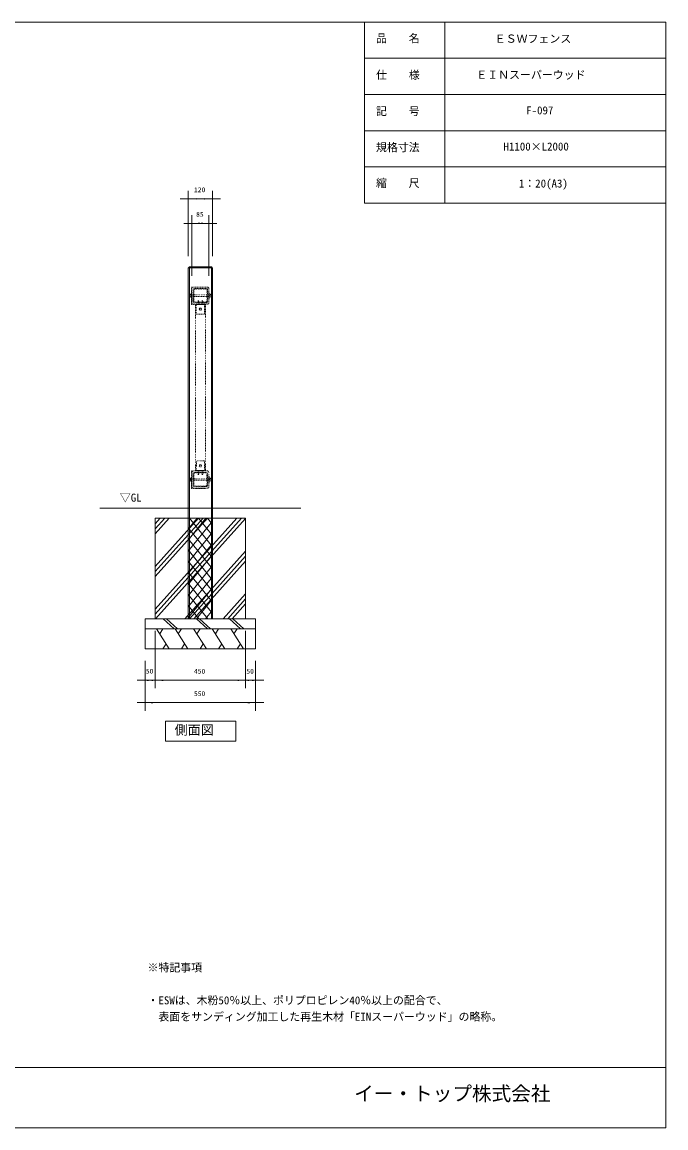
# Model space of a CAD drawing. Units: millimetres, scale not verified. Extents: x -3900 to 3900, y -2750 to 2750.
# Drawn here: x 697 to 3900, y -2750 to 2750 of the extents above; entities that cross this region are included whole.
import ezdxf
from ezdxf.enums import TextEntityAlignment as Align

# ---------------------------------------------------------------- set-up
doc = ezdxf.new("R2010")
doc.units = ezdxf.units.MM
doc.header["$LTSCALE"] = 20
doc.linetypes.add('USER5', pattern=[0.208282, 0.069427, -0.138855])
doc.layers.add('0-1_IMPORTED', color=30, linetype='Continuous', lineweight=18)
doc.styles.add('ＭＳ ゴシック', font='')
doc.styles.get('ＭＳ ゴシック').set_extended_font_data('MS Gothic')

msp = doc.modelspace()

# ---------------------------------------------------------------- linework, layer by layer
at = {"layer": '0-1_IMPORTED'}
for p, q in [((2400, 2750), (2400, 1850)), ((2800, 2750), (2800, 1850)), ((3900, 2570), (2400, 2570)), ((3900, 2390), (2400, 2390)), ((3900, 2210), (2400, 2210)), ((3900, 2030), (2400, 2030)), ((3900, 1850), (2400, 1850)), ((1524, 1527.44), (1644, 1527.44)), ((1529, 1532.44), (1529, -217.56)), ((1639, 1532.44), (1639, -217.56)), ((2084, 332.44), (1084, 332.44)), ((1359, 17.69), (1597.27, 282.44)), ((1359, 42.44), (1575, 282.44)), ((1359, -7.06), (1619.55, 282.44)), ((1359, -194.44), (1788.19, 282.44)), ((1359, -169.69), (1765.92, 282.44)), ((1359, 205.08), (1428.63, 282.44)), ((1359, 254.57), (1384.08, 282.44)), ((1359, 229.82), (1406.35, 282.44)), ((1360.47, -217.56), (1809, 280.81)), ((1524, 228.24), (1567.36, 282.44)), ((1524, 173), (1611.55, 282.44)), ((1644, 140.43), (1530.39, 282.44)), ((1644, 195.67), (1574.58, 282.44)), ((1644, 250.91), (1618.78, 282.44)), ((1524, 117.76), (1644, 267.76)), ((1644, 85.19), (1524, 235.19)), ((1524, 62.52), (1644, 212.52)), ((1644, 29.94), (1524, 179.94)), ((1506.84, -217.56), (1809, 118.18)), ((1524, 7.27), (1644, 157.27)), ((1644, -25.3), (1524, 124.7)), ((1524, -47.97), (1644, 102.03)), ((1644, -80.54), (1524, 69.46)), ((1529.11, -217.56), (1809, 93.43)), ((1551.39, -217.56), (1809, 68.68)), ((1524, -103.21), (1644, 46.79)), ((1644, -135.78), (1524, 14.22)), ((1524, -158.45), (1644, -8.45)), ((1644, -191.03), (1524, -41.03)), ((1524, -213.7), (1644, -63.7)), ((1621.03, -217.56), (1524, -96.27)), ((1697.76, -217.56), (1809, -93.96)), ((1576.84, -217.56), (1524, -151.51)), ((1565.1, -217.56), (1644, -118.94)), ((1720.03, -217.56), (1809, -118.7)), ((1742.3, -217.56), (1809, -143.45)), ((1399.04, -217.38), (1454.04, -267.38)), ((1414.6, -217.38), (1469.6, -267.38)), ((1532.64, -217.56), (1524, -206.76)), ((1564.04, -217.38), (1619.04, -267.38)), ((1579.6, -217.38), (1634.6, -267.38)), ((1609.3, -217.56), (1644, -174.18)), ((1729.04, -217.38), (1784.04, -267.38)), ((1744.6, -217.38), (1799.6, -267.38)), ((1429.04, -367.44), (1365.53, -267.44)), ((1381.41, -292.44), (1397.29, -267.44)), ((1521.44, -367.44), (1457.93, -267.44)), ((1473.81, -292.44), (1489.69, -267.44)), ((1613.84, -367.44), (1550.33, -267.44)), ((1566.21, -292.44), (1582.09, -267.44)), ((1706.24, -367.44), (1642.73, -267.44)), ((1658.61, -292.44), (1674.49, -267.44)), ((1798.64, -367.44), (1735.13, -267.44)), ((1751.01, -292.44), (1766.89, -267.44)), ((1413.16, -342.44), (1397.29, -367.44)), ((1505.56, -342.44), (1489.69, -367.44)), ((1597.96, -342.44), (1582.09, -367.44)), ((1690.36, -342.44), (1674.49, -367.44)), ((1782.76, -342.44), (1766.89, -367.44)), ((-3900, -2450), (3900, -2450))]:
    msp.add_line(p, q, dxfattribs=at)
at = {"layer": '0-1_IMPORTED', "color": 1}
for p, q in [((1484, 1871), (1524, 1871)), ((1524, 1585.96), (1524, 1911)), ((1524, 1871), (1644, 1871)), ((1644, 1585.96), (1644, 1911)), ((1644, 1871), (1684, 1871)), ((1541.5, 1487.44), (1541.5, 1789)), ((1626.5, 1487.44), (1626.5, 1789)), ((1501.5, 1749), (1541.5, 1749)), ((1541.5, 1749), (1626.5, 1749)), ((1626.5, 1749), (1666.5, 1749)), ((1359, -277.56), (1359, -563.56)), ((1359, -277.56), (1359, -563.56)), ((1809, -277.56), (1809, -563.56)), ((1809, -277.56), (1809, -563.56)), ((1309, -427.56), (1309, -563.56)), ((1309, -427.56), (1309, -675)), ((1859, -427.56), (1859, -563.56)), ((1859, -427.56), (1859, -675)), ((1269, -523.56), (1309, -523.56)), ((1309, -523.56), (1359, -523.56)), ((1319, -523.56), (1359, -523.56)), ((1359, -523.56), (1399, -523.56)), ((1359, -523.56), (1809, -523.56)), ((1769, -523.56), (1809, -523.56)), ((1809, -523.56), (1849, -523.56)), ((1809, -523.56), (1859, -523.56)), ((1859, -523.56), (1899, -523.56)), ((1309, -635), (1269, -635)), ((1859, -635), (1309, -635)), ((1899, -635), (1859, -635))]:
    msp.add_line(p, q, dxfattribs=at)
at = {"layer": '0-1_IMPORTED', "linetype": 'USER5'}
for p, q in [((1532.5, 1393.68), (1538, 1393.68)), ((1532.5, 1386.2), (1538, 1386.2)), ((1540, 1413.94), (1541.5, 1412.44)), ((1632.29, 1389.94), (1628.71, 1389.94)), ((1633, 1383.93), (1633, 1395.95)), ((1540, 1364.94), (1541.5, 1366.44)), ((1540, 1358.94), (1541.5, 1357.44)), ((1541.5, 1347.44), (1540, 1347.44)), ((1564, 1345.44), (1604, 1345.44)), ((1572.19, 1361.44), (1574, 1369.35)), ((1575.81, 1361.44), (1574, 1369.35)), ((1592.19, 1361.44), (1594, 1369.35)), ((1595.81, 1361.44), (1594, 1369.35)), ((1540, 498.94), (1541.5, 497.44)), ((1604, 519.44), (1564, 519.44)), ((1572.19, 503.44), (1574, 495.53)), ((1575.81, 503.44), (1574, 495.53)), ((1592.19, 503.44), (1594, 495.53)), ((1595.81, 503.44), (1594, 495.53)), ((1532.5, 478.68), (1538, 478.68)), ((1532.5, 471.2), (1538, 471.2)), ((1540, 449.94), (1541.5, 451.44)), ((1540, 443.94), (1541.5, 442.44)), ((1632.29, 474.94), (1628.71, 474.94)), ((1633, 468.93), (1633, 480.95)), ((1541.5, 432.44), (1540, 432.44))]:
    msp.add_line(p, q, dxfattribs=at)
at = {"layer": '0-1_IMPORTED', "color": 2, "linetype": 'USER5'}
for p, q in [((1548.5, 1359.44), (1548.5, 1420.44)), ((1553.5, 1425.44), (1614.5, 1425.44)), ((1619.5, 1420.44), (1619.5, 1359.44)), ((1614.5, 1354.44), (1553.5, 1354.44)), ((1548.5, 444.44), (1548.5, 505.44)), ((1553.5, 510.44), (1614.5, 510.44)), ((1619.5, 505.44), (1619.5, 444.44)), ((1614.5, 439.44), (1553.5, 439.44))]:
    msp.add_line(p, q, dxfattribs=at)
at = {"layer": '0-1_IMPORTED', "color": 1, "linetype": 'USER5'}
for p, q in [((1572.19, 1361.44), (1572.19, 1345.44)), ((1575.81, 1361.44), (1575.81, 1345.44)), ((1592.19, 1361.44), (1592.19, 1345.44)), ((1595.81, 1361.44), (1595.81, 1345.44)), ((1572.19, 503.44), (1572.19, 519.44)), ((1575.81, 503.44), (1575.81, 519.44)), ((1592.19, 503.44), (1592.19, 519.44)), ((1595.81, 503.44), (1595.81, 519.44))]:
    msp.add_line(p, q, dxfattribs=at)
at = {"layer": '0-1_IMPORTED'}
for points in [[(-3900, 2750), (3900, 2750), (3900, -2750), (-3900, -2750)], [(1529, 1532.44), (1639, 1532.44), (1644, 1525.96), (1644, -217.56), (1524, -217.56), (1524, 1525.96)], [(1359, 282.44), (1809, 282.44), (1809, -217.56), (1359, -217.56)], [(1309, -217.56), (1859, -217.56), (1859, -267.56), (1309, -267.56)], [(1309, -267.56), (1859, -267.56), (1859, -367.56), (1309, -367.56)], [(1410.73, -726.5), (1760.73, -726.5), (1760.73, -826.5), (1410.73, -826.5)]]:
    msp.add_lwpolyline(points, close=True, dxfattribs=at)
at = {"layer": '0-1_IMPORTED', "linetype": 'USER5'}
for points in [[(1541.5, 1432.44), (1541.5, 1347.44), (1608, 1347.44), (1608, 1345.94), (1540, 1345.94), (1540, 1432.44)], [(1532.5, 1396.14), (1533.25, 1397.44), (1538, 1397.44), (1538, 1382.44), (1533.25, 1382.44), (1532.5, 1383.74)], [(1538, 1399.94), (1540, 1399.94), (1540, 1379.94), (1538, 1379.94)], [(1538, 1393.94), (1626.5, 1393.94), (1626.5, 1385.94), (1538, 1385.94)], [(1556.08, 1422.44), (1551.5, 1417.86), (1551.5, 1362.02), (1556.08, 1357.44), (1611.92, 1357.44), (1616.5, 1362.02), (1616.5, 1417.86), (1611.92, 1422.44)], [(1626.5, 1405.94), (1628, 1405.94), (1628, 1373.94), (1626.5, 1373.94)], [(1628, 1397.94), (1633, 1397.94), (1633, 1381.94), (1628, 1381.94)], [(1559, 1347.44), (1609, 1347.44), (1609, 520.44), (1559, 520.44)], [(1564, 1347.44), (1604, 1347.44), (1604, 1297.44), (1564, 1297.44)], [(1578.23, 1322.44), (1581.11, 1327.44), (1586.89, 1327.44), (1589.77, 1322.44), (1586.89, 1317.44), (1581.11, 1317.44)], [(1564, 567.44), (1604, 567.44), (1604, 517.44), (1564, 517.44)], [(1541.5, 517.44), (1541.5, 432.44), (1608, 432.44), (1608, 430.94), (1540, 430.94), (1540, 517.44)], [(1556.08, 507.44), (1551.5, 502.86), (1551.5, 447.02), (1556.08, 442.44), (1611.92, 442.44), (1616.5, 447.02), (1616.5, 502.86), (1611.92, 507.44)], [(1589.77, 542.44), (1586.89, 537.44), (1581.11, 537.44), (1578.23, 542.44), (1581.11, 547.44), (1586.89, 547.44)], [(1532.5, 481.14), (1533.25, 482.44), (1538, 482.44), (1538, 467.44), (1533.25, 467.44), (1532.5, 468.74)], [(1538, 484.94), (1540, 484.94), (1540, 464.94), (1538, 464.94)], [(1538, 478.94), (1626.5, 478.94), (1626.5, 470.94), (1538, 470.94)], [(1626.5, 490.94), (1628, 490.94), (1628, 458.94), (1626.5, 458.94)], [(1628, 482.94), (1633, 482.94), (1633, 466.94), (1628, 466.94)]]:
    msp.add_lwpolyline(points, close=True, dxfattribs=at)
at = {"layer": '0-1_IMPORTED', "color": 2, "linetype": 'USER5'}
for points in [[(1541.5, 1427.44), (1541.5, 1352.44), (1546.5, 1347.44), (1621.5, 1347.44), (1626.5, 1352.44), (1626.5, 1427.44), (1621.5, 1432.44), (1546.5, 1432.44)], [(1541.5, 512.44), (1541.5, 437.44), (1546.5, 432.44), (1621.5, 432.44), (1626.5, 437.44), (1626.5, 512.44), (1621.5, 517.44), (1546.5, 517.44)]]:
    msp.add_lwpolyline(points, close=True, dxfattribs=at)
at = {"layer": '0-1_IMPORTED', "linetype": 'USER5'}
for centre in [(1584, 1322.44), (1584, 542.44)]:
    msp.add_circle(centre, 5, dxfattribs=at)
at = {"layer": '0-1_IMPORTED', "color": 2, "linetype": 'USER5'}
for centre, start, end in [((1553.5, 1420.44), 90, 180), ((1614.5, 1420.44), 0, 90), ((1553.5, 1359.44), 180, 270), ((1614.5, 1359.44), 270, 0), ((1553.5, 505.44), 90, 180), ((1614.5, 505.44), 0, 90), ((1553.5, 444.44), 180, 270), ((1614.5, 444.44), 270, 0)]:
    msp.add_arc(centre, 5, start, end, dxfattribs=at)
at = {"layer": '0-1_IMPORTED', "linetype": 'USER5'}
for centre, start, end in [((1633, 1389.94), 0, 90), ((1633, 1389.94), 270, 360), ((1633, 474.94), 0, 90), ((1633, 474.94), 270, 360)]:
    msp.add_arc(centre, 6.01, start, end, dxfattribs=at)
at = {"layer": '0-1_IMPORTED', "color": 1}
for points in [[(1524, 1871), (1564, 1874.5), (1564, 1867.5)], [(1644, 1871), (1604, 1867.5), (1604, 1874.5)], [(1541.5, 1749), (1581.5, 1752.5), (1581.5, 1745.5)], [(1626.5, 1749), (1586.5, 1745.5), (1586.5, 1752.5)], [(1309, -523.56), (1349, -520.06), (1349, -527.06)], [(1359, -523.56), (1319, -527.06), (1319, -520.06)], [(1359, -523.56), (1399, -520.06), (1399, -527.06)], [(1809, -523.56), (1769, -527.06), (1769, -520.06)], [(1809, -523.56), (1849, -520.06), (1849, -527.06)], [(1859, -523.56), (1819, -527.06), (1819, -520.06)], [(1309, -635), (1349, -631.5), (1349, -638.5)], [(1859, -635), (1819, -638.5), (1819, -631.5)]]:
    msp.add_solid(points, dxfattribs=at)

# ---------------------------------------------------------------- texts
at = {"layer": '0-1_IMPORTED', "color": 7, "style": 'ＭＳ ゴシック'}
for s, height, p in [('品\u3000\u3000名', 39.81, (2457.74, 2637.38)), ('ＥＳＷフェンス', 39.81, (3048.65, 2635.44)), ('仕\u3000\u3000様', 39.81, (2457.74, 2455.44)), ('ＥＩＮスーパーウッド', 39.81, (2957.06, 2456.04)), ('記\u3000\u3000号', 39.81, (2457.74, 2275.44)), ('F-097', 39.81, (3204.83, 2279.32)), ('規格寸法', 39.81, (2457.74, 2095.44)), ('H1100×L2000', 39.81, (3092.05, 2099.32)), ('120', 23.88, (1552.25, 1896.93)), ('縮\u3000\u3000尺', 39.81, (2457.74, 1917.38)), ('1：20(A3)', 39.81, (3168.47, 1915.44)), ('85', 23.88, (1562.83, 1774.93)), ('▽GL', 39.81, (1183.14, 352.82)), ('50', 23.88, (1312.83, -497.63)), ('450', 23.88, (1552.25, -497.63)), ('50', 23.88, (1812.83, -497.63)), ('550', 23.88, (1552.25, -609.07)), ('側面図', 47.77, (1455.82, -808.7)), ('※特記事項', 39.81, (1321.03, -1984.52)), ('・ESWは、木粉50％以上、ポリプロピレン40％以上の配合で、', 39.81, (1321.03, -2147.41)), ('  表面をサンディング加工した再生木材「EINスーパーウッド」の略称。', 39.81, (1321.03, -2228.85)), ('イー・トップ株式会社', 71.64, (2348.73, -2636.37))]:
    msp.add_text(s, height=height, dxfattribs=at).set_placement(p, align=Align.BOTTOM_LEFT)

doc.saveas('drawing.dxf')
